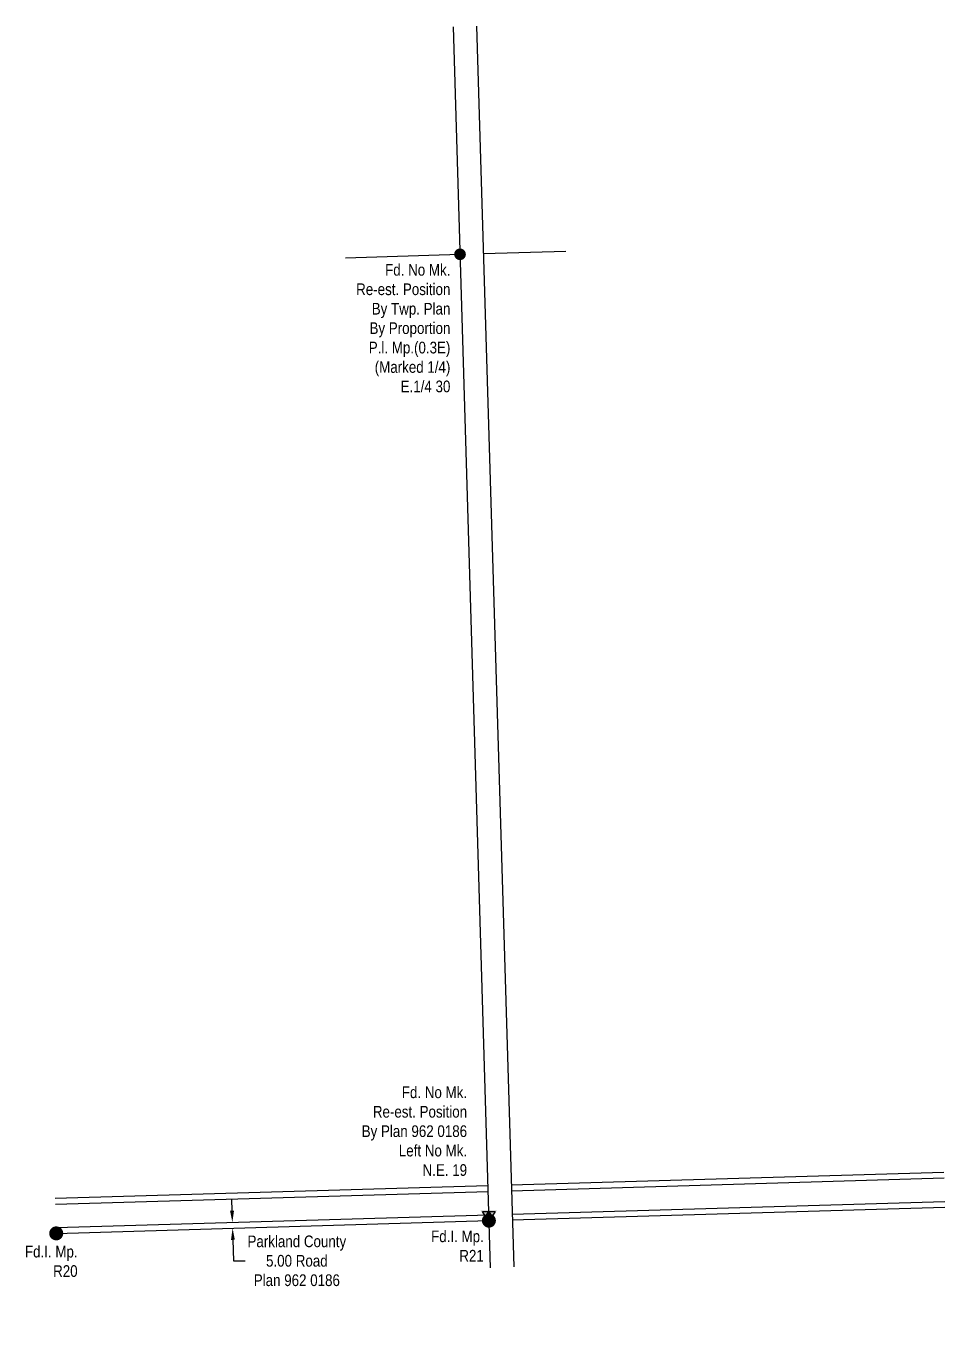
# Model space of a CAD drawing. Extents: x 637633 to 644092, y 5921573 to 5931294.
# Drawn here: x 641681 to 642469, y 5921573 to 5922689 of the extents above; entities that cross this region are included whole.
import ezdxf

# ---------------------------------------------------------------- set-up
doc = ezdxf.new("R2010")
doc.units = 0
doc.header["$LTSCALE"] = 5
doc.linetypes.add('foc-QUARTERLINE', pattern=[33, 25, -3, 2, -3])
for name, color, linetype in [('L-MON', 1, 'Continuous'), ('L-QSEC', 8, 'foc-QUARTERLINE'), ('L-SEC', 7, 'Continuous'), ('L-TITLEDB', 4, 'Continuous')]:
    doc.layers.add(name, color=color, linetype=linetype)
doc.styles.add('80CG', font='ARIALN.TTF', dxfattribs={"height": 10})
doc.styles.add('80L', font='ARIALN.TTF', dxfattribs={"height": 10})
doc.dimstyles.new('Compass 5 000', dxfattribs={"dimscale": 5, "dimtxt": 9, "dimasz": 2, "dimexe": 0.2, "dimexo": 0.0625, "dimgap": 0.5, "dimtad": 0, "dimtih": 1, "dimtoh": 1, "dimzin": 0, "dimdsep": 46, "dimtxsty": '80CG', "dimcen": 0.1, "dimse1": 1, "dimse2": 1, "dimclrd": 256, "dimclrt": 256, "dimaunit": 1, "dimadec": 4, "dimazin": 0, "dimtfac": 0.06, "dimtofl": 0, "dimtmove": 0, "dimatfit": 1, "dimfxl": 0.2, "dimtolj": 1, "dimtzin": 0, "dimlwd": -1, "dimarcsym": 0})

# ---------------------------------------------------------------- blocks, each defined once
blk = doc.blocks.new('fdia')
at = {"color": 255, "const_width": 1}
blk.add_lwpolyline([(-0.5, 0, 1), (0.5, 0, 1)], format="xyb", close=True, dxfattribs=at)
blk = doc.blocks.new('Fdiaa')
blk.add_blockref('fdia', (0, 0))
blk = doc.blocks.new('fdib')
at = {"color": 1, "const_width": 1.6}
blk.add_lwpolyline([(-0.4, 0, 1), (0.4, 0, 1)], format="xyb", close=True, dxfattribs=at)
at = {"color": 1}
blk.add_circle((0, 0), 0.8, dxfattribs=at)
blk = doc.blocks.new('Fdibb')
blk.add_blockref('fdib', (0, 0))
blk = doc.blocks.new('fdicc')
for name in ['Fdibb', 'Fdiaa']:
    blk.add_blockref(name, (0, 0))
blk = doc.blocks.new('FDI')
blk.add_blockref('fdicc', (0, 0))
blk = doc.blocks.new('PLIA')
at = {"color": 255, "const_width": 1}
blk.add_lwpolyline([(-0.5, 0, 1), (0.5, 0, 1)], format="xyb", close=True, dxfattribs=at)
blk = doc.blocks.new('PLIAA')
blk.add_blockref('PLIA', (0, 0))
blk = doc.blocks.new('PLIB')
at = {"color": 1}
blk.add_circle((0, 0), 0.8, dxfattribs=at)
blk = doc.blocks.new('PLIBB')
blk.add_blockref('PLIB', (0, 0))
blk = doc.blocks.new('PLICC')
for name in ['PLIAA', 'PLIBB']:
    blk.add_blockref(name, (0, 0))
blk = doc.blocks.new('PLI')
blk.add_blockref('PLICC', (0, 0))
blk = doc.blocks.new('TRIA')
blk.add_hatch(color=255).paths.add_polyline_path([(-0.04, 1.52), (-1.47, -0.87), (1.39, -0.87)])
blk = doc.blocks.new('Hybrid_RC')
at = {"color": 4}
for points in [[(1.08, 0.6), (0, -1.2), (-1.08, 0.6)], [(0, 0.6), (0.54, -0.3), (-0.54, -0.3)]]:
    blk.add_lwpolyline(points, close=True, dxfattribs=at)
at = {"rotation": 180}
blk.add_blockref('TRIA', (-0.04, -0.07), dxfattribs=at)
blk = doc.blocks.new('*D62')
at = {"layer": 'L-TITLEDB', "transparency": 16777216}
for p, q in [((641857.3, 5921673.2), (641857, 5921683.2)), ((641858, 5921648.2), (641858.6, 5921630.2)), ((641858.6, 5921630.2), (641868.6, 5921630.2))]:
    blk.add_line(p, q, dxfattribs=at)
for points in [[(641859, 5921673.3), (641855.6, 5921673.2), (641857.6, 5921663.2)], [(641859.7, 5921648.3), (641856.4, 5921648.2), (641857.8, 5921658.2)]]:
    blk.add_solid(points, dxfattribs=at)
at = {"layer": 'L-TITLEDB', "transparency": 16777216, "insert": (641912.9, 5921630.2), "char_height": 10, "attachment_point": 5, "style": '80CG'}
blk.add_mtext('\\A1;Parkland County\\P5.00 Road\\PPlan 962 0186', dxfattribs=at)

msp = doc.modelspace()

# ---------------------------------------------------------------- linework, layer by layer
at = {"layer": 'L-QSEC'}
for p, q in [((641954.779, 5922490.628), (642052.87, 5922493.56)), ((642072.973, 5922494.16), (642143.688, 5922496.274))]:
    msp.add_line(p, q, dxfattribs=at)
at = {"layer": 'L-SEC'}
msp.add_line((642047.038, 5922688.745), (642078.846, 5921624.338), dxfattribs=at)
at = {"layer": 'L-SEC', "flags": 128}
msp.add_lwpolyline([(642067.14, 5922689.335), (642098.948, 5921624.939)], dxfattribs=at)
at = {"layer": 'L-TITLEDB', "flags": 128}
for points in [[(642096.857, 5921695.381), (642467.995, 5921706.295)], [(641705.603, 5921683.867), (642076.741, 5921694.78)], [(642097.004, 5921690.385), (642468.144, 5921701.299)], [(641705.75, 5921678.87), (642076.89, 5921689.784)], [(642097.596, 5921670.279), (642468.745, 5921681.193)], [(642097.742, 5921665.283), (642468.894, 5921676.197)], [(641706.341, 5921658.764), (642077.491, 5921669.678)], [(641706.488, 5921653.768), (642077.64, 5921664.682)]]:
    msp.add_lwpolyline(points, dxfattribs=at)

# ---------------------------------------------------------------- block references
at = {"layer": 'L-MON', "xscale": 4.999999999999972, "yscale": 4.999999999999972, "zscale": 4.999999999999972}
for name, p in [('PLI', (642052.88, 5922493.56)), ('FDI', (642077.64, 5921664.682)), ('FDI', (641706.488, 5921653.768))]:
    msp.add_blockref(name, p, dxfattribs=at)
at = {"layer": 'L-MON', "color": 2, "xscale": 4.998619999999972, "yscale": 4.998619999999972, "zscale": 4.998619999999972}
msp.add_blockref('Hybrid_RC', (642077.491, 5921669.678), dxfattribs=at)

# ---------------------------------------------------------------- texts
at = {"layer": 'L-MON', "attachment_point": 3, "style": '80L'}
for s, width, insert, char_height in [('Fd. No Mk.\\PRe-est. Position\\PBy Twp. Plan\\PBy Proportion\\PP.l. Mp.(0.3E)\\P(Marked 1/4)\\PE.1/4 30', 90.75058, (642044.614, 5922485.201), 9.99724), ('Fd. No Mk.\\PRe-est. Position\\PBy Plan 962 0186\\PLeft No Mk.\\PN.E. 19', 90.75058, (642058.942, 5921779.766), 9.99724), ('Fd.I. Mp.\\PR21', 43.60574, (642073.257, 5921656.241), 9.9972), ('Fd.I. Mp.\\PR20', 43.60574, (641724.825, 5921643.111), 9.9972)]:
    msp.add_mtext_dynamic_manual_height_columns(s, width=width, gutter_width=49.986, heights=[0], dxfattribs=dict(at, insert=insert, char_height=char_height))

# ---------------------------------------------------------------- dimensions: what is measured, and where the dimension line sits
at = {"layer": 'L-TITLEDB'}
dim = msp.add_linear_dim(base=(641857.756, 5921658.216), p1=(641850.836, 5921663.013), p2=(641850.983, 5921658.017), angle=271.68434, text='Parkland County\\P5.00 Road\\PPlan 962 0186', dimstyle='Compass 5 000', dxfattribs=at)
dim.commit()
dim.dimension.update_dxf_attribs({"geometry": '*D62', "text_midpoint": (641912.936, 5921630.153), "dimtype": 161})

doc.saveas('drawing.dxf')
